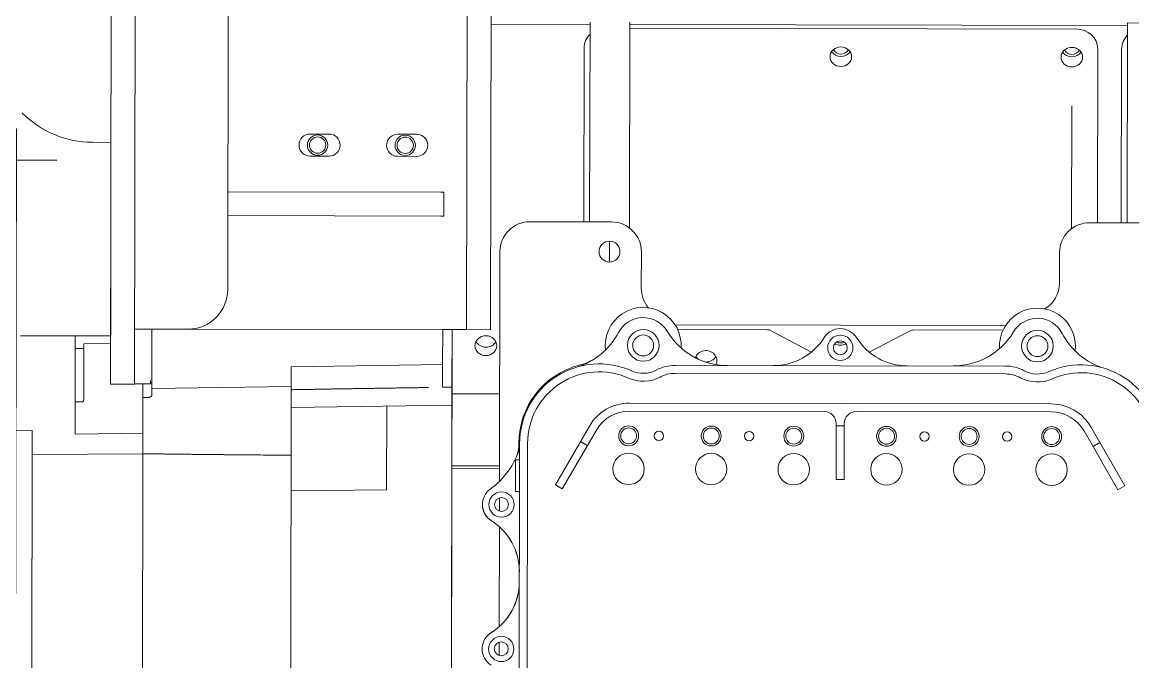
# Model space of a CAD drawing. Extents: x 766778 to 845620, y 133762 to 209800.
# Drawn here: x 784187 to 784745, y 190461 to 190782 of the extents above; entities that cross this region are included whole.
import ezdxf

# ---------------------------------------------------------------- set-up
doc = ezdxf.new("R2010")
doc.units = 0
doc.header["$MEASUREMENT"] = 0
doc.linetypes.add('CENTER', pattern=[2, 1.25, -0.25, 0.25, -0.25])
doc.layers.get('0').update_dxf_attribs({"color": 1, "linetype": 'CONTINUOUS'})
doc.layers.add('LA-4748_SHOWN', color=2, linetype='CONTINUOUS', lineweight=53)

# ---------------------------------------------------------------- blocks, each defined once
blk = doc.blocks.new('flexcoupling')
at = {"color": 253, "linetype": 'ByBlock'}
for p, q in [((480462.22, -9521.26), (480556.86, -8847.88)), ((480556.86, -8847.88), (480710.35, -8869.45)), ((480742.66, -8893.48), (480537.04, -8864.58)), ((480615.71, -9542.83), (480710.35, -8869.45)), ((480709.87, -8872.87), (480724.73, -8874.95)), ((480631.04, -9541.5), (480724.73, -8874.95)), ((480653.39, -9528.64), (480447.77, -9499.74)), ((480462.22, -9521.26), (480615.71, -9542.83)), ((480616.19, -9539.42), (480631.04, -9541.5))]:
    blk.add_line(p, q, dxfattribs=at)
at = {"color": 253, "linetype": 'CENTER'}
blk.add_line((480677.89, -9208.22), (480321.39, -9158.11), dxfattribs=at)
at = {"color": 253}
blk.add_line((480305.26, -9272.89), (480306.62, -9274.7), dxfattribs=at)
blk = doc.blocks.new('ENGINE')
at = {"layer": 'LA-4748_SHOWN', "color": 252, "lineweight": 5}
for p, q in [((943180.9, 205299.43), (943182.74, 205648.83)), ((943192.9, 205299.37), (943194.74, 205648.76)), ((943241.3, 205616.82), (943239.88, 205346.82)), ((943359.77, 205326.19), (943361.07, 205573.19)), ((943371.77, 205326.13), (943373.07, 205573.12)), ((943422.28, 205479.15), (943372.57, 205479.41)), ((943421.76, 205380.09), (943422.29, 205480.4)), ((943441.74, 205376.98), (943442.29, 205480.29)), ((943442.27, 205477.22), (943666.27, 205476.04)), ((943692.28, 205477.73), (943442.28, 205479.05)), ((943691.76, 205378.67), (943692.28, 205478.98)), ((943712.28, 205478.87), (943692.28, 205478.98)), ((943418.76, 205380.1), (943419.22, 205467.37)), ((943676.76, 205378.75), (943677.22, 205466.02)), ((943688.76, 205378.68), (943689.22, 205465.95)), ((943663.74, 205375.81), (943664.07, 205437.51)), ((943172.25, 205420.88), (943181.54, 205420.83)), ((943291.05, 205424.61), (943281.52, 205424.66)), ((943335.05, 205424.38), (943325.52, 205424.43)), ((943281.46, 205413.55), (943290.99, 205413.5)), ((943325.46, 205413.32), (943334.99, 205413.27)), ((943240.14, 205395.82), (943347.03, 205395.26)), ((943348.61, 205395.25), (943347.03, 205395.26)), ((943348.61, 205395.25), (943348.54, 205383.25)), ((943240.07, 205383.82), (943346.97, 205383.26)), ((943346.97, 205383.26), (943348.54, 205383.25)), ((943432.76, 205380.03), (943391.76, 205380.25)), ((943713.76, 205378.55), (943672.76, 205378.77)), ((943181.02, 205323.62), (943181.25, 205366.38)), ((943431.71, 205370.36), (943431.65, 205359.86)), ((943447.68, 205364.95), (943447.59, 205346.65)), ((943657.6, 205348.52), (943657.68, 205363.85)), ((943193.05, 205327.07), (943217.05, 205326.94)), ((943201.59, 205293.91), (943201.77, 205327.02)), ((943219.77, 205326.93), (943217.05, 205326.94)), ((943219.77, 205326.93), (943347.77, 205326.25)), ((943347.67, 205308.74), (943347.77, 205326.25)), ((943347.77, 205326.25), (943359.76, 205326.19)), ((943352.47, 205326.23), (943352.31, 205297.3)), ((943359.76, 205326.19), (943371.76, 205326.13)), ((943464.48, 205328.23), (943630.5, 205327.36)), ((943510.82, 205325.62), (943465.77, 205325.86)), ((943135.81, 205323.87), (943181.02, 205323.62)), ((943162.99, 205274.46), (943163.25, 205323.72)), ((943181.02, 205323.75), (943181.03, 205323.75)), ((943511.23, 205325.6), (943510.82, 205325.62)), ((943511.64, 205325.52), (943511.23, 205325.6)), ((943512.02, 205325.4), (943511.64, 205325.52)), ((943512.39, 205325.24), (943512.02, 205325.4)), ((943582.56, 205324.87), (943561.92, 205314.21)), ((943582.92, 205325.03), (943582.56, 205324.87)), ((943583.31, 205325.15), (943582.92, 205325.03)), ((943583.72, 205325.22), (943583.31, 205325.15)), ((943584.13, 205325.24), (943583.72, 205325.22)), ((943629.18, 205325), (943584.13, 205325.24)), ((943163.22, 205317.41), (943163.36, 205317.41)), ((943163.36, 205317.41), (943163.51, 205317.41)), ((943163.51, 205317.41), (943163.8, 205317.41)), ((943163.8, 205317.41), (943163.95, 205317.41)), ((943163.95, 205317.41), (943164.09, 205317.41)), ((943164.09, 205317.41), (943164.24, 205317.41)), ((943164.24, 205317.41), (943164.38, 205317.41)), ((943164.38, 205317.41), (943164.67, 205317.42)), ((943164.67, 205317.42), (943164.97, 205317.42)), ((943164.97, 205317.42), (943165.11, 205317.42)), ((943165.11, 205317.42), (943165.4, 205317.42)), ((943165.4, 205317.42), (943165.55, 205317.42)), ((943165.55, 205317.42), (943165.7, 205317.42)), ((943165.7, 205317.42), (943165.84, 205317.43)), ((943165.84, 205317.43), (943165.99, 205317.43)), ((943165.99, 205317.43), (943166.13, 205317.43)), ((943166.13, 205317.43), (943166.28, 205317.43)), ((943166.28, 205317.43), (943166.43, 205317.43)), ((943166.43, 205317.43), (943166.57, 205317.43)), ((943166.57, 205317.43), (943166.72, 205317.43)), ((943166.72, 205317.43), (943166.77, 205317.43)), ((943166.77, 205317.43), (943166.83, 205317.43)), ((943166.83, 205317.43), (943166.88, 205317.42)), ((943166.88, 205317.42), (943166.93, 205317.41)), ((943166.93, 205317.41), (943166.98, 205317.4)), ((943166.98, 205317.4), (943167.03, 205317.38)), ((943167.03, 205317.38), (943167.07, 205317.36)), ((943167.07, 205317.36), (943167.12, 205317.34)), ((943167.12, 205317.34), (943167.16, 205317.32)), ((943167.16, 205317.32), (943167.2, 205317.29)), ((943167.2, 205317.29), (943167.24, 205317.26)), ((943167.24, 205317.26), (943167.28, 205317.23)), ((943167.28, 205317.23), (943167.32, 205317.2)), ((943167.32, 205317.2), (943167.35, 205317.16)), ((943167.35, 205317.16), (943167.38, 205317.12)), ((943167.38, 205291.99), (943167.53, 205319.76)), ((943167.38, 205317.12), (943167.41, 205317.09)), ((943167.41, 205317.09), (943167.43, 205317.05)), ((943167.43, 205317.05), (943167.45, 205317.01)), ((943167.45, 205317.01), (943167.47, 205316.97)), ((943167.47, 205316.97), (943167.49, 205316.92)), ((943167.49, 205316.92), (943167.5, 205316.88)), ((943167.5, 205316.88), (943167.51, 205316.83)), ((943167.51, 205316.83), (943167.51, 205316.78)), ((943167.51, 205316.78), (943167.51, 205316.73)), ((943167.53, 205319.76), (943181.01, 205319.92)), ((943347.67, 205308.74), (943271.67, 205307.81)), ((943347.61, 205297.28), (943347.67, 205308.74)), ((943630.36, 205303), (943464.36, 205303.88)), ((943464.38, 205307.88), (943630.38, 205307)), ((943192.9, 205299.37), (943180.9, 205299.43)), ((943200.9, 205299.5), (943192.9, 205299.54)), ((943192.96, 205299.5), (943192.9, 205299.5)), ((943197.09, 205292.74), (943197.12, 205299.52)), ((943200.9, 205299.5), (943200.91, 205301.16)), ((943200.91, 205300.28), (943201.63, 205300.27)), ((943200.09, 205292.76), (943197.09, 205292.74)), ((943200.19, 205292.77), (943200.09, 205292.76)), ((943200.28, 205292.77), (943200.19, 205292.77)), ((943200.38, 205292.79), (943200.28, 205292.77)), ((943200.48, 205292.81), (943200.38, 205292.79)), ((943200.57, 205292.83), (943200.48, 205292.81)), ((943200.66, 205292.86), (943200.57, 205292.83)), ((943200.75, 205292.89), (943200.66, 205292.86)), ((943200.84, 205292.92), (943200.75, 205292.89)), ((943200.92, 205292.97), (943200.84, 205292.92)), ((943201, 205293.01), (943200.92, 205292.97)), ((943201.08, 205293.06), (943201, 205293.01)), ((943201.15, 205293.11), (943201.08, 205293.06)), ((943201.22, 205293.17), (943201.15, 205293.11)), ((943201.28, 205293.22), (943201.22, 205293.17)), ((943201.34, 205293.29), (943201.28, 205293.22)), ((943201.39, 205293.35), (943201.34, 205293.29)), ((943201.44, 205293.41), (943201.39, 205293.35)), ((943201.48, 205293.48), (943201.44, 205293.41)), ((943201.51, 205293.55), (943201.48, 205293.48)), ((943201.54, 205293.62), (943201.51, 205293.55)), ((943201.56, 205293.69), (943201.54, 205293.62)), ((943201.58, 205293.76), (943201.56, 205293.69)), ((943201.59, 205293.84), (943201.58, 205293.76)), ((943201.59, 205293.91), (943201.59, 205293.84)), ((943271.62, 205297.93), (943201.61, 205297.12)), ((943271.61, 205296.34), (943272.11, 205296.34)), ((943272.11, 205296.34), (943272.61, 205296.35)), ((943272.61, 205296.35), (943273.11, 205296.36)), ((943273.11, 205296.36), (943273.61, 205296.36)), ((943273.61, 205296.36), (943274.11, 205296.37)), ((943274.11, 205296.37), (943274.61, 205296.37)), ((943274.61, 205296.37), (943275.12, 205296.38)), ((943275.12, 205296.38), (943275.62, 205296.39)), ((943275.62, 205296.39), (943276.12, 205296.39)), ((943276.12, 205296.39), (943276.62, 205296.4)), ((943276.62, 205296.4), (943277.12, 205296.41)), ((943277.12, 205296.41), (943277.62, 205296.42)), ((943277.62, 205296.42), (943278.12, 205296.42)), ((943278.12, 205296.42), (943278.62, 205296.43)), ((943278.62, 205296.43), (943279.12, 205296.44)), ((943279.12, 205296.44), (943279.62, 205296.44)), ((943279.62, 205296.44), (943280.13, 205296.45)), ((943280.13, 205296.45), (943280.63, 205296.46)), ((943280.63, 205296.46), (943281.13, 205296.47)), ((943281.13, 205296.47), (943281.63, 205296.47)), ((943281.63, 205296.47), (943282.13, 205296.48)), ((943282.13, 205296.48), (943282.63, 205296.49)), ((943282.63, 205296.49), (943283.13, 205296.5)), ((943283.13, 205296.5), (943283.63, 205296.5)), ((943283.63, 205296.5), (943284.13, 205296.51)), ((943284.13, 205296.51), (943284.63, 205296.52)), ((943284.63, 205296.52), (943285.13, 205296.53)), ((943285.13, 205296.53), (943285.63, 205296.53)), ((943285.63, 205296.53), (943286.13, 205296.54)), ((943286.13, 205296.54), (943286.64, 205296.55)), ((943286.64, 205296.55), (943287.14, 205296.56)), ((943287.14, 205296.56), (943287.64, 205296.56)), ((943287.64, 205296.56), (943288.14, 205296.57)), ((943288.14, 205296.57), (943288.64, 205296.58)), ((943288.64, 205296.58), (943289.14, 205296.59)), ((943289.14, 205296.59), (943289.64, 205296.59)), ((943289.64, 205296.59), (943290.14, 205296.6)), ((943290.14, 205296.6), (943290.64, 205296.61)), ((943290.64, 205296.61), (943291.14, 205296.62)), ((943291.14, 205296.62), (943291.64, 205296.62)), ((943291.64, 205296.62), (943292.14, 205296.63)), ((943292.14, 205296.63), (943292.64, 205296.64)), ((943292.64, 205296.64), (943293.14, 205296.64)), ((943293.14, 205296.64), (943293.64, 205296.65)), ((943293.64, 205296.65), (943294.14, 205296.66)), ((943294.14, 205296.66), (943294.64, 205296.67)), ((943294.64, 205296.67), (943295.15, 205296.67)), ((943295.15, 205296.67), (943295.65, 205296.68)), ((943295.65, 205296.68), (943296.15, 205296.69)), ((943296.15, 205296.69), (943296.65, 205296.69)), ((943296.65, 205296.69), (943297.15, 205296.7)), ((943297.15, 205296.7), (943297.65, 205296.71)), ((943297.65, 205296.71), (943298.15, 205296.71)), ((943298.15, 205296.71), (943298.65, 205296.72)), ((943298.65, 205296.72), (943299.15, 205296.72)), ((943299.15, 205296.72), (943299.65, 205296.73)), ((943299.65, 205296.73), (943300.15, 205296.74)), ((943300.15, 205296.74), (943300.65, 205296.74)), ((943300.65, 205296.74), (943301.15, 205296.75)), ((943301.15, 205296.75), (943301.65, 205296.76)), ((943301.65, 205296.76), (943302.15, 205296.76)), ((943302.15, 205296.76), (943302.65, 205296.77)), ((943302.65, 205296.77), (943303.15, 205296.77)), ((943303.15, 205296.77), (943303.65, 205296.78)), ((943303.65, 205296.78), (943304.15, 205296.79)), ((943304.15, 205296.79), (943304.65, 205296.79)), ((943304.65, 205296.79), (943305.15, 205296.8)), ((943305.15, 205296.8), (943305.65, 205296.8)), ((943305.65, 205296.8), (943306.15, 205296.81)), ((943306.15, 205296.81), (943306.65, 205296.81)), ((943306.65, 205296.81), (943307.15, 205296.82)), ((943307.15, 205296.82), (943307.65, 205296.83)), ((943307.65, 205296.83), (943308.15, 205296.83)), ((943308.15, 205296.83), (943308.65, 205296.84)), ((943308.65, 205296.84), (943309.15, 205296.84)), ((943309.15, 205296.84), (943309.65, 205296.85)), ((943309.65, 205296.85), (943310.15, 205296.85)), ((943310.15, 205296.85), (943310.65, 205296.86)), ((943310.65, 205296.86), (943311.15, 205296.87)), ((943311.15, 205296.87), (943311.65, 205296.87)), ((943311.65, 205296.87), (943312.15, 205296.88)), ((943312.15, 205296.88), (943312.65, 205296.88)), ((943312.65, 205296.88), (943313.15, 205296.89)), ((943313.15, 205296.89), (943313.65, 205296.89)), ((943313.65, 205296.89), (943314.15, 205296.9)), ((943314.15, 205296.9), (943314.65, 205296.9)), ((943314.65, 205296.9), (943315.15, 205296.91)), ((943315.15, 205296.91), (943315.65, 205296.92)), ((943315.65, 205296.92), (943316.15, 205296.92)), ((943316.15, 205296.92), (943316.65, 205296.93)), ((943316.65, 205296.93), (943317.15, 205296.93)), ((943317.15, 205296.93), (943317.65, 205296.94)), ((943317.65, 205296.94), (943318.15, 205296.94)), ((943318.15, 205296.94), (943318.65, 205296.95)), ((943318.65, 205296.95), (943319.15, 205296.95)), ((943319.15, 205296.95), (943319.65, 205296.96)), ((943319.65, 205296.96), (943320.15, 205296.97)), ((943320.15, 205296.97), (943320.65, 205296.97)), ((943320.65, 205296.97), (943321.15, 205296.98)), ((943321.15, 205296.98), (943321.65, 205296.98)), ((943321.65, 205296.98), (943322.15, 205296.99)), ((943322.15, 205296.99), (943322.65, 205296.99)), ((943322.65, 205296.99), (943323.15, 205297)), ((943323.15, 205297), (943323.65, 205297.01)), ((943323.65, 205297.01), (943324.15, 205297.01)), ((943324.15, 205297.01), (943324.65, 205297.02)), ((943324.65, 205297.02), (943325.14, 205297.02)), ((943325.14, 205297.02), (943325.64, 205297.03)), ((943325.64, 205297.03), (943326.14, 205297.03)), ((943326.14, 205297.03), (943326.64, 205297.04)), ((943326.64, 205297.04), (943327.14, 205297.05)), ((943327.14, 205297.05), (943327.64, 205297.05)), ((943327.64, 205297.05), (943328.14, 205297.06)), ((943328.14, 205297.06), (943328.64, 205297.06)), ((943328.64, 205297.06), (943329.14, 205297.07)), ((943329.14, 205297.07), (943329.64, 205297.08)), ((943329.64, 205297.08), (943330.14, 205297.08)), ((943330.14, 205297.08), (943330.64, 205297.09)), ((943330.64, 205297.09), (943331.14, 205297.09)), ((943331.14, 205297.09), (943331.64, 205297.1)), ((943331.64, 205297.1), (943332.14, 205297.11)), ((943332.14, 205297.11), (943332.64, 205297.11)), ((943332.64, 205297.11), (943333.14, 205297.12)), ((943333.14, 205297.12), (943333.64, 205297.12)), ((943333.64, 205297.12), (943334.13, 205297.13)), ((943334.13, 205297.13), (943334.63, 205297.14)), ((943334.63, 205297.14), (943335.13, 205297.14)), ((943335.13, 205297.14), (943335.63, 205297.15)), ((943335.63, 205297.15), (943336.13, 205297.15)), ((943336.13, 205297.15), (943336.63, 205297.16)), ((943336.63, 205297.16), (943337.13, 205297.17)), ((943337.13, 205297.17), (943337.63, 205297.17)), ((943337.63, 205297.17), (943338.13, 205297.18)), ((943338.13, 205297.18), (943338.63, 205297.19)), ((943338.63, 205297.19), (943339.13, 205297.19)), ((943339.13, 205297.19), (943339.63, 205297.2)), ((943339.63, 205297.2), (943340.12, 205297.21)), ((943340.12, 205297.21), (943340.62, 205297.21)), ((943352.31, 205297.3), (943352.31, 205296.81)), ((943166.64, 205290.62), (943166.58, 205290.62)), ((943166.71, 205290.64), (943166.64, 205290.62)), ((943166.77, 205290.66), (943166.71, 205290.64)), ((943166.83, 205290.68), (943166.77, 205290.66)), ((943166.88, 205290.72), (943166.83, 205290.68)), ((943166.94, 205290.76), (943166.88, 205290.72)), ((943166.99, 205290.8), (943166.94, 205290.76)), ((943167.04, 205290.85), (943166.99, 205290.8)), ((943167.08, 205290.91), (943167.04, 205290.85)), ((943167.12, 205290.97), (943167.08, 205290.91)), ((943167.16, 205291.03), (943167.12, 205290.97)), ((943167.2, 205291.09), (943167.16, 205291.03)), ((943167.23, 205291.16), (943167.2, 205291.09)), ((943167.26, 205291.23), (943167.23, 205291.16)), ((943167.28, 205291.3), (943167.26, 205291.23)), ((943167.3, 205291.37), (943167.28, 205291.3)), ((943167.32, 205291.44), (943167.3, 205291.37)), ((943167.34, 205291.51), (943167.32, 205291.44)), ((943167.35, 205291.59), (943167.34, 205291.51)), ((943167.36, 205291.67), (943167.35, 205291.59)), ((943167.37, 205291.74), (943167.36, 205291.67)), ((943167.38, 205291.83), (943167.37, 205291.74)), ((943167.38, 205291.99), (943167.38, 205291.91)), ((943167.38, 205291.91), (943167.38, 205291.83)), ((943653.28, 205287.88), (943441.28, 205289)), ((943555.26, 205284.4), (943653.26, 205283.88)), ((943141.5, 205276.31), (943131.5, 205276.22)), ((943673.14, 205276.28), (943690.01, 205246.69)), ((943669.66, 205274.3), (943686.54, 205244.71)), ((943674.15, 205266.42), (943677.63, 205268.4)), ((943686.54, 205244.71), (943690.01, 205246.69))]:
    blk.add_line(p, q, dxfattribs=at)
at = {"layer": 'LA-4748_SHOWN', "color": 252, "lineweight": 9}
for p, q in [((943376.68, 205365.32), (943376.08, 205250.06)), ((943350.03, 204860.16), (943352.48, 205326.23)), ((943532.91, 205314.36), (943512.39, 205325.24)), ((943269.31, 204859.14), (943271.67, 205307.81)), ((943197.09, 205292.74), (943196.94, 205264.55)), ((943352.3, 205293.81), (943352.29, 205293.42)), ((943352.29, 205293.47), (943352.3, 205293.47)), ((943352.29, 205293.42), (943352.29, 205293.05)), ((943352.29, 205293.05), (943352.29, 205292.68)), ((943352.29, 205292.68), (943352.29, 205292.33)), ((943352.31, 205295.89), (943352.3, 205295.45)), ((943352.3, 205295.45), (943352.3, 205295.02)), ((943352.3, 205295.02), (943352.3, 205294.6)), ((943352.3, 205294.6), (943352.3, 205294.2)), ((943352.3, 205294.2), (943352.3, 205293.81)), ((943352.31, 205296.81), (943352.31, 205296.34)), ((943352.31, 205296.34), (943352.31, 205295.89)), ((943376.31, 205293.85), (943352.31, 205293.98)), ((943352.27, 205288.32), (943271.56, 205287.34)), ((943319.34, 205245.92), (943319.56, 205287.92)), ((943350.01, 204858.72), (943352.27, 205288.32)), ((943352.28, 205289.99), (943352.27, 205289.76)), ((943352.27, 205289.76), (943352.27, 205289.55)), ((943352.27, 205289.55), (943352.27, 205289.36)), ((943352.27, 205289.36), (943352.27, 205289.18)), ((943352.27, 205289.18), (943352.27, 205289.02)), ((943352.27, 205289.02), (943352.27, 205288.87)), ((943352.27, 205288.87), (943352.27, 205288.74)), ((943352.27, 205288.74), (943352.27, 205288.63)), ((943352.27, 205288.63), (943352.27, 205288.54)), ((943352.27, 205288.54), (943352.27, 205288.46)), ((943352.27, 205288.46), (943352.27, 205288.4)), ((943352.27, 205288.4), (943352.27, 205288.36)), ((943352.27, 205288.36), (943352.27, 205288.33)), ((943352.27, 205288.33), (943352.27, 205288.32)), ((943352.29, 205291.99), (943352.28, 205291.66)), ((943352.28, 205291.66), (943352.28, 205291.35)), ((943352.28, 205291.35), (943352.28, 205291.04)), ((943352.28, 205291.04), (943352.28, 205290.76)), ((943352.28, 205290.76), (943352.28, 205290.48)), ((943352.28, 205290.48), (943352.28, 205290.23)), ((943352.28, 205290.23), (943352.28, 205289.99)), ((943352.29, 205292.33), (943352.29, 205291.99)), ((943441.26, 205285), (943539.26, 205284.48)), ((943139.28, 204854.83), (943141.5, 205276.31)), ((943404.12, 205248.19), (943421.3, 205277.6)), ((943545.08, 205250.34), (943545.23, 205278.45)), ((943549.22, 205277.17), (943545.22, 205277.19)), ((943549.08, 205250.32), (943549.23, 205278.43)), ((943196.99, 205274.82), (943162.99, 205274.46)), ((943271.48, 205271), (943271.47, 205270.94)), ((943271.47, 205270.94), (943271.47, 205270.88)), ((943271.47, 205270.88), (943271.47, 205270.83)), ((943271.47, 205270.83), (943271.47, 205270.77)), ((943271.47, 205270.77), (943271.47, 205270.72)), ((943271.47, 205270.72), (943271.47, 205270.68)), ((943271.47, 205270.68), (943271.47, 205270.63)), ((943271.47, 205270.63), (943271.47, 205270.59)), ((943271.47, 205270.59), (943271.47, 205270.55)), ((943271.47, 205270.55), (943271.47, 205270.51)), ((943271.47, 205270.51), (943271.47, 205270.47)), ((943271.47, 205270.47), (943271.47, 205270.44)), ((943271.47, 205270.44), (943271.47, 205270.41)), ((943271.47, 205270.41), (943271.47, 205270.38)), ((943271.47, 205270.38), (943271.47, 205270.36)), ((943271.47, 205270.36), (943271.47, 205270.33)), ((943271.47, 205270.33), (943271.47, 205270.31)), ((943271.47, 205270.31), (943271.47, 205270.29)), ((943271.47, 205270.29), (943271.47, 205270.28)), ((943271.47, 205270.28), (943271.47, 205270.26)), ((943271.48, 205271.06), (943271.48, 205271.26)), ((943271.48, 205271.06), (943271.48, 205271)), ((943407.57, 205246.17), (943424.76, 205275.58)), ((943385.4, 205120.78), (943386.18, 205268.97)), ((943390.18, 205268.95), (943389.4, 205120.76)), ((943420.18, 205267.76), (943416.73, 205269.78)), ((943141.44, 205264.32), (943196.94, 205264.46)), ((943196.23, 205129.83), (943196.94, 205264.46)), ((943197.43, 205264.45), (943196.94, 205264.46)), ((943197.93, 205264.45), (943197.43, 205264.45)), ((943198.42, 205264.44), (943197.93, 205264.45)), ((943198.92, 205264.43), (943198.42, 205264.44)), ((943199.41, 205264.42), (943198.92, 205264.43)), ((943199.91, 205264.42), (943199.41, 205264.42)), ((943200.4, 205264.41), (943199.91, 205264.42)), ((943200.9, 205264.4), (943200.4, 205264.41)), ((943201.39, 205264.4), (943200.9, 205264.4)), ((943201.89, 205264.39), (943201.39, 205264.4)), ((943202.38, 205264.38), (943201.89, 205264.39)), ((943202.88, 205264.37), (943202.38, 205264.38)), ((943203.37, 205264.36), (943202.88, 205264.37)), ((943203.87, 205264.36), (943203.37, 205264.36)), ((943204.36, 205264.35), (943203.87, 205264.36)), ((943204.86, 205264.34), (943204.36, 205264.35)), ((943205.35, 205264.33), (943204.86, 205264.34)), ((943205.85, 205264.33), (943205.35, 205264.33)), ((943206.34, 205264.32), (943205.85, 205264.33)), ((943206.84, 205264.31), (943206.34, 205264.32)), ((943207.34, 205264.3), (943206.84, 205264.31)), ((943207.83, 205264.29), (943207.34, 205264.3)), ((943208.33, 205264.28), (943207.83, 205264.29)), ((943208.82, 205264.28), (943208.33, 205264.28)), ((943209.32, 205264.27), (943208.82, 205264.28)), ((943209.82, 205264.26), (943209.32, 205264.27)), ((943210.31, 205264.25), (943209.82, 205264.26)), ((943210.81, 205264.24), (943210.31, 205264.25)), ((943211.31, 205264.24), (943210.81, 205264.24)), ((943211.8, 205264.23), (943211.31, 205264.24)), ((943212.3, 205264.22), (943211.8, 205264.23)), ((943212.79, 205264.21), (943212.3, 205264.22)), ((943213.29, 205264.2), (943212.79, 205264.21)), ((943213.79, 205264.2), (943213.29, 205264.2)), ((943214.29, 205264.19), (943213.79, 205264.2)), ((943214.78, 205264.18), (943214.29, 205264.19)), ((943215.28, 205264.17), (943214.78, 205264.18)), ((943215.78, 205264.16), (943215.28, 205264.17)), ((943216.27, 205264.15), (943215.78, 205264.16)), ((943216.77, 205264.15), (943216.27, 205264.15)), ((943217.27, 205264.14), (943216.77, 205264.15)), ((943217.77, 205264.13), (943217.27, 205264.14)), ((943218.26, 205264.12), (943217.77, 205264.13)), ((943218.76, 205264.11), (943218.26, 205264.12)), ((943219.26, 205264.11), (943218.76, 205264.11)), ((943219.76, 205264.1), (943219.26, 205264.11)), ((943220.25, 205264.09), (943219.76, 205264.1)), ((943220.75, 205264.08), (943220.25, 205264.09)), ((943221.25, 205264.08), (943220.75, 205264.08)), ((943221.75, 205264.07), (943221.25, 205264.08)), ((943222.25, 205264.06), (943221.75, 205264.07)), ((943222.74, 205264.05), (943222.25, 205264.06)), ((943223.24, 205264.05), (943222.74, 205264.05)), ((943223.74, 205264.04), (943223.24, 205264.05)), ((943224.24, 205264.03), (943223.74, 205264.04)), ((943224.74, 205264.03), (943224.24, 205264.03)), ((943225.24, 205264.02), (943224.74, 205264.03)), ((943225.74, 205264.01), (943225.24, 205264.02)), ((943226.23, 205264), (943225.74, 205264.01)), ((943226.73, 205264), (943226.23, 205264)), ((943227.23, 205263.99), (943226.73, 205264)), ((943227.73, 205263.98), (943227.23, 205263.99)), ((943228.23, 205263.98), (943227.73, 205263.98)), ((943228.73, 205263.97), (943228.23, 205263.98)), ((943229.23, 205263.96), (943228.73, 205263.97)), ((943229.73, 205263.96), (943229.23, 205263.96)), ((943230.23, 205263.95), (943229.73, 205263.96)), ((943230.73, 205263.94), (943230.23, 205263.95)), ((943231.23, 205263.94), (943230.73, 205263.94)), ((943231.73, 205263.93), (943231.23, 205263.94)), ((943232.23, 205263.92), (943231.73, 205263.93)), ((943232.73, 205263.92), (943232.23, 205263.92)), ((943233.23, 205263.91), (943232.73, 205263.92)), ((943233.73, 205263.9), (943233.23, 205263.91)), ((943234.23, 205263.9), (943233.73, 205263.9)), ((943234.73, 205263.89), (943234.23, 205263.9)), ((943235.23, 205263.89), (943234.73, 205263.89)), ((943235.73, 205263.88), (943235.23, 205263.89)), ((943236.23, 205263.87), (943235.73, 205263.88)), ((943236.73, 205263.87), (943236.23, 205263.87)), ((943237.23, 205263.86), (943236.73, 205263.87)), ((943237.73, 205263.85), (943237.23, 205263.86)), ((943238.23, 205263.85), (943237.73, 205263.85)), ((943238.73, 205263.84), (943238.23, 205263.85)), ((943239.23, 205263.84), (943238.73, 205263.84)), ((943239.73, 205263.83), (943239.23, 205263.84)), ((943240.23, 205263.82), (943239.73, 205263.83)), ((943240.73, 205263.82), (943240.23, 205263.82)), ((943241.23, 205263.81), (943240.73, 205263.82)), ((943241.74, 205263.81), (943241.23, 205263.81)), ((943242.24, 205263.8), (943241.74, 205263.81)), ((943242.74, 205263.79), (943242.24, 205263.8)), ((943243.24, 205263.79), (943242.74, 205263.79)), ((943243.74, 205263.78), (943243.24, 205263.79)), ((943244.24, 205263.77), (943243.74, 205263.78)), ((943244.74, 205263.77), (943244.24, 205263.77)), ((943245.25, 205263.76), (943244.74, 205263.77)), ((943245.75, 205263.76), (943245.25, 205263.76)), ((943246.25, 205263.75), (943245.75, 205263.76)), ((943246.75, 205263.74), (943246.25, 205263.75)), ((943247.25, 205263.74), (943246.75, 205263.74)), ((943247.76, 205263.73), (943247.25, 205263.74)), ((943248.26, 205263.73), (943247.76, 205263.73)), ((943248.76, 205263.72), (943248.26, 205263.73)), ((943249.26, 205263.71), (943248.76, 205263.72)), ((943249.76, 205263.71), (943249.26, 205263.71)), ((943250.27, 205263.7), (943249.76, 205263.71)), ((943250.77, 205263.69), (943250.27, 205263.7)), ((943251.27, 205263.69), (943250.77, 205263.69)), ((943251.77, 205263.68), (943251.27, 205263.69)), ((943252.28, 205263.68), (943251.77, 205263.68)), ((943252.78, 205263.67), (943252.28, 205263.68)), ((943253.28, 205263.66), (943252.78, 205263.67)), ((943253.79, 205263.66), (943253.28, 205263.66)), ((943254.29, 205263.65), (943253.79, 205263.66)), ((943254.79, 205263.64), (943254.29, 205263.65)), ((943255.29, 205263.64), (943254.79, 205263.64)), ((943255.8, 205263.63), (943255.29, 205263.64)), ((943256.3, 205263.62), (943255.8, 205263.63)), ((943256.8, 205263.62), (943256.3, 205263.62)), ((943257.31, 205263.61), (943256.8, 205263.62)), ((943257.81, 205263.61), (943257.31, 205263.61)), ((943258.32, 205263.6), (943257.81, 205263.61)), ((943258.82, 205263.59), (943258.32, 205263.6)), ((943259.32, 205263.59), (943258.82, 205263.59)), ((943259.83, 205263.58), (943259.32, 205263.59)), ((943260.33, 205263.57), (943259.83, 205263.58)), ((943260.83, 205263.57), (943260.33, 205263.57)), ((943261.34, 205263.56), (943260.83, 205263.57)), ((943261.84, 205263.55), (943261.34, 205263.56)), ((943262.35, 205263.55), (943261.84, 205263.55)), ((943262.85, 205263.54), (943262.35, 205263.55)), ((943263.36, 205263.53), (943262.85, 205263.54)), ((943263.86, 205263.53), (943263.36, 205263.53)), ((943264.36, 205263.52), (943263.86, 205263.53)), ((943264.87, 205263.52), (943264.36, 205263.52)), ((943265.37, 205263.51), (943264.87, 205263.52)), ((943265.88, 205263.5), (943265.37, 205263.51)), ((943266.38, 205263.5), (943265.88, 205263.5)), ((943266.89, 205263.49), (943266.38, 205263.5)), ((943267.39, 205263.48), (943266.89, 205263.49)), ((943267.9, 205263.48), (943267.39, 205263.48)), ((943268.4, 205263.47), (943267.9, 205263.48)), ((943268.91, 205263.47), (943268.4, 205263.47)), ((943269.41, 205263.46), (943268.91, 205263.47)), ((943269.92, 205263.45), (943269.41, 205263.46)), ((943270.42, 205263.45), (943269.92, 205263.45)), ((943270.93, 205263.44), (943270.42, 205263.45)), ((943271.44, 205263.43), (943270.93, 205263.44)), ((943384.13, 205260.8), (943384.05, 205244.8)), ((943386.13, 205260.79), (943384.13, 205260.8)), ((943376.11, 205256.33), (943352.11, 205256.45)), ((943376.12, 205257.76), (943352.12, 205257.89)), ((943407.57, 205246.17), (943404.12, 205248.19)), ((943549.08, 205250.32), (943545.08, 205250.34)), ((943271.34, 205245.58), (943319.34, 205245.92)), ((943386.05, 205244.79), (943384.05, 205244.8)), ((943376.03, 205241.69), (943376, 205234.98)), ((943375.96, 205227.11), (943375.69, 205177.11)), ((943385.77, 205199.38), (943385.8, 205204.74)), ((943351.72, 205185.22), (943351.73, 205185.24)), ((943351.72, 205185.19), (943351.72, 205185.22)), ((943351.72, 205185.16), (943351.72, 205185.19)), ((943351.72, 205185.13), (943351.72, 205185.16)), ((943351.72, 205185.11), (943351.72, 205185.13)), ((943351.72, 205185.08), (943351.72, 205185.11)), ((943351.72, 205185.05), (943351.72, 205185.08)), ((943351.72, 205185.03), (943351.72, 205185.05)), ((943351.72, 205185), (943351.72, 205185.03)), ((943351.72, 205184.98), (943351.72, 205185)), ((943351.72, 205184.95), (943351.72, 205184.98)), ((943351.72, 205184.92), (943351.72, 205184.95)), ((943351.72, 205184.9), (943351.72, 205184.92)), ((943351.72, 205184.87), (943351.72, 205184.9)), ((943351.72, 205184.85), (943351.72, 205184.87)), ((943351.72, 205184.82), (943351.72, 205184.85)), ((943351.72, 205184.8), (943351.72, 205184.82)), ((943351.72, 205184.77), (943351.72, 205184.8)), ((943351.72, 205184.75), (943351.72, 205184.77)), ((943351.72, 205184.72), (943351.72, 205184.75)), ((943351.72, 205184.7), (943351.72, 205184.72)), ((943351.72, 205184.67), (943351.72, 205184.7)), ((943351.72, 205184.65), (943351.72, 205184.67)), ((943351.72, 205184.63), (943351.72, 205184.65)), ((943375.65, 205169.24), (943375.62, 205162.53))]:
    blk.add_line(p, q, dxfattribs=at)
at = {"layer": 'LA-4748_SHOWN', "color": 252, "lineweight": 5}
for centre, radius in [((943285.25, 205419.07), 5.1), ((943285.25, 205419.07), 4.1), ((943329.25, 205418.83), 5.1), ((943329.25, 205418.83), 4.1), ((943431.68, 205365.11), 5.25), ((943448.43, 205317.96), 7.94), ((943448.43, 205317.96), 5.25), ((943646.43, 205316.92), 7.94), ((943646.43, 205316.92), 5.25), ((943611.96, 205271.7), 5), ((943611.96, 205271.7), 4), ((943653.39, 205271.48), 5), ((943589.53, 205271.82), 2.35), ((943631.01, 205271.6), 2.35), ((943653.39, 205271.48), 4), ((943611.88, 205255.1), 7.9), ((943653.31, 205254.88), 7.9)]:
    blk.add_circle(centre, radius, dxfattribs=at)
at = {"layer": 'LA-4748_SHOWN', "color": 252, "lineweight": 9}
for centre, radius in [((943547.43, 205316.44), 6.35), ((943547.43, 205316.44), 3.5), ((943440.96, 205272.6), 5), ((943440.96, 205272.6), 4), ((943482.44, 205272.38), 5), ((943482.44, 205272.38), 4), ((943523.9, 205272.16), 5), ((943523.9, 205272.16), 4), ((943570.48, 205271.92), 5), ((943570.48, 205271.92), 4), ((943456.17, 205272.52), 2.35), ((943501.49, 205272.28), 2.35), ((943440.87, 205256), 7.9), ((943482.35, 205255.78), 7.9), ((943523.82, 205255.56), 7.9), ((943570.4, 205255.32), 7.9), ((943377.01, 205238.33), 6.35), ((943377.01, 205238.33), 3.5), ((943376.63, 205165.84), 6.35), ((943376.63, 205165.88), 3.5)]:
    blk.add_circle(centre, radius, dxfattribs=at)
at = {"layer": 'LA-4748_SHOWN', "color": 252, "lineweight": 5}
for centre, radius, start, end in [((943172.52, 205470.88), 50, 224.6986, 269.6986), ((943281.49, 205419.1), 5.56, 89.6986, 269.6986), ((943291.02, 205419.05), 5.56, 269.6986, 89.6986), ((943325.49, 205418.87), 5.56, 89.6986, 269.6986), ((943335.02, 205418.82), 5.56, 269.6986, 89.6986), ((943391.68, 205365.25), 15, 89.6986, 179.6986), ((943432.68, 205365.03), 15, 359.6986, 89.6986), ((943672.68, 205363.77), 15, 89.6986, 179.6986), ((943642.6, 205348.6), 15, 300.0015, 359.6986), ((943219.88, 205346.93), 20, 269.6986, 359.6986), ((943462.59, 205346.57), 15, 179.6986, 220.577), ((943448.43, 205317.96), 19.05, 355.8945, 186.8015), ((943448.43, 205317.96), 14, 30.376, 152.32), ((943646.43, 205316.92), 19.05, 352.5958, 183.5027), ((943646.43, 205316.92), 14, 27.0773, 149.0212), ((943405.04, 205340.72), 35, 286.3662, 332.32), ((943581.11, 205337.26), 30, 211.7246, 269.6986), ((943604.42, 205342.14), 35, 269.6986, 329.0212), ((943690.06, 205339.22), 35, 207.0773, 253.0311), ((943408.87, 205337.21), 30, 284.2437, 300.3735), ((943630.27, 205287), 20, 61.6261, 89.6986), ((943646.43, 205316.92), 14, 241.6261, 293.7407), ((943668.17, 205267.49), 40, 359.6986, 113.7407), ((943630.27, 205287), 16, 61.6261, 89.6986), ((943646.43, 205316.92), 18, 241.6261, 293.7407), ((943668.17, 205267.49), 36, 359.6986, 113.7407), ((943653.16, 205264.88), 23, 29.6986, 89.6986), ((943653.16, 205264.88), 19, 29.6986, 89.6986)]:
    blk.add_arc(centre, radius, start, end, dxfattribs=at)
at = {"layer": 'LA-4748_SHOWN', "color": 252, "lineweight": 9}
for centre, radius, start, end in [((943547.43, 205316.44), 9.6, 31.7246, 147.6727), ((943490.71, 205342.74), 35, 210.376, 269.6986), ((943513.97, 205337.62), 30, 269.6986, 327.6727), ((943513.97, 205337.62), 30, 327.6727, 327.6841), ((943581.11, 205337.26), 30, 211.7133, 211.7246), ((943426.18, 205269.02), 40.35, 104.2437, 179.8701), ((943426.18, 205268.76), 40, 65.6565, 179.6986), ((943426.18, 205268.76), 36, 65.6565, 179.6986), ((943448.43, 205317.96), 14, 245.6565, 297.7711), ((943464.28, 205287.88), 20, 89.6986, 117.7711), ((943464.28, 205287.88), 16, 89.6986, 117.7711), ((943448.43, 205317.96), 18, 245.6565, 297.7711), ((943441.16, 205266), 23, 89.6986, 149.6986), ((943441.16, 205266), 19, 89.6986, 149.6986), ((943539.23, 205278.48), 6, 359.6986, 89.6986), ((943555.23, 205278.4), 6, 89.6986, 179.6986), ((943348.03, 205278.59), 40, 305.7522, 342.4046), ((943365.83, 205269.16), 20, 341.5631, 359.8701), ((943377.01, 205238.33), 9.6, 125.7522, 237.6727), ((943377.01, 205238.33), 9.6, 179.6931, 237.6044), ((943355.8, 205204.9), 30, 359.6986, 57.6044), ((943355.84, 205204.87), 30, 359.6986, 57.6727), ((943355.77, 205199.54), 30, 301.7928, 359.6986), ((943355.81, 205199.52), 30, 301.7246, 359.6986), ((943376.63, 205165.88), 9.6, 121.7928, 179.8235), ((943376.63, 205165.84), 9.6, 121.7246, 237.6727)]:
    blk.add_arc(centre, radius, start, end, dxfattribs=at)
at = {"layer": 'LA-4748_SHOWN', "color": 252, "lineweight": 5}
for centre, major_axis, ratio, start_param, end_param in [((943430.22, 205467.32), (-11, 0.06), 0.906308, 5.526729, 6.283185), ((943666.22, 205466.08), (11, -0.06), 0.906308, 0, 1.570796), ((943700.22, 205465.9), (-11, 0.06), 0.906308, 5.526729, 6.283185), ((943548.22, 205467.6), (-4.1, 0.02), 0.906308, 0.426352, 2.715241), ((943664.22, 205466.99), (-4.1, 0.02), 0.906308, 0.426352, 2.715241), ((943548.22, 205467.6), (5.4, -0.03), 0.906308, 3.686388, 5.73839), ((943664.22, 205466.99), (5.4, -0.03), 0.906308, 3.686388, 5.73839), ((943181.42, 205396.38), (0.33, 60), 0.000044, 4.188764, 4.290432), ((943350.97, 205331.53), (8.8, -5.34), 0.011728, 6.263635, 6.290222), ((943361.99, 205337.98), (9.77, -11.86), 0.008756, 6.275888, 6.293693), ((943369.46, 205322.32), (5.5, -0.03), 0.906308, 3.579357, 5.845421), ((943193.03, 205311.5), (-0.06, -12), 0.000044, 6.206341, 6.36003), ((943350.2, 205232.79), (159.2, -0.84), 0.405067, 1.564058, 1.589182), ((943349.23, 205367.13), (-79.1, -1.05), 0.883544, 1.589201, 1.598058), ((942975.92, 213115.62), (-9074.05, 242.46), 0.862009, 1.614447, 1.614833)]:
    blk.add_ellipse(centre, major_axis=major_axis, ratio=ratio, start_param=start_param, end_param=end_param, dxfattribs=at)
for centre, major_axis in [((943548.2, 205462.53), (5.4, -0.03)), ((943664.19, 205461.92), (5.4, -0.03)), ((943369.43, 205318.09), (-5.5, 0.03))]:
    blk.add_ellipse(centre, major_axis=major_axis, ratio=0.906308, dxfattribs=at)
at = {"layer": 'LA-4748_SHOWN', "color": 252, "lineweight": 9}
for centre, major_axis, start_param, end_param in [((943479.89, 205310.26), (-5.5, 0.03), 2.725461, 6.005124), ((943547.46, 205322.6), (5.4, -0.03), 4.152831, 5.271947), ((943547.46, 205322.6), (-4.1, 0.02), 1.070613, 2.07098), ((943479.92, 205314.49), (5.5, -0.03), 3.579357, 3.932724), ((943479.92, 205314.49), (5.5, -0.03), 4.681715, 5.845421)]:
    blk.add_ellipse(centre, major_axis=major_axis, ratio=0.906308, start_param=start_param, end_param=end_param, dxfattribs=at)
at = {"color": 252, "lineweight": 9, "rotation": 7.698618751251217}
blk.add_blockref('flexcoupling', (465553.44, 149823.78), dxfattribs=at)
blk.add_blockref('flexcoupling', (465553.44, 149823.78), dxfattribs=at)

msp = doc.modelspace()

# ---------------------------------------------------------------- block references
at = {"color": 7, "linetype": 'Continuous', "rotation": 0.1984573570547499}
msp.add_blockref('ENGINE', (-158232.80366, -17964.77499), dxfattribs=at)

doc.saveas('drawing.dxf')
